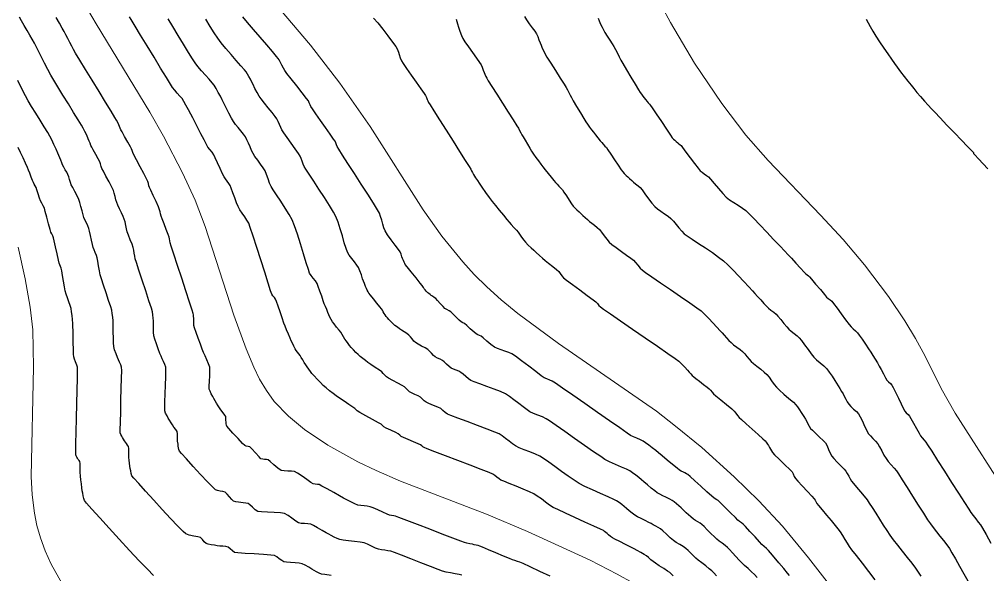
# Model space of a CAD drawing. Extents: x 27 to 849, y 0 to 853.
# Drawn here: x 213.3 to 312.8, y 69.4 to 126.4 of the extents above; entities that cross this region are included whole.
import ezdxf

# ---------------------------------------------------------------- set-up
doc = ezdxf.new("R2010")
doc.units = 0
doc.header["$LTSCALE"] = 2
doc.layers.add('Curva 1 m', color=5, linetype='Continuous')
doc.layers.add('Curva Mestra', color=1, linetype='Continuous')

msp = doc.modelspace()

# ---------------------------------------------------------------- linework, layer by layer
at = {"layer": 'Curva 1 m', "linetype": 'Continuous', "lineweight": -3}
for points, elevation in [([(258.761, 69.312), (258.485, 69.368), (258.074, 69.445), (257.599, 69.537), (257.135, 69.635), (256.755, 69.731), (256.314, 69.887), (255.531, 70.186), (254.547, 70.569), (253.506, 70.977), (252.547, 71.351), (251.812, 71.634), (251.443, 71.767), (251.156, 71.823), (250.817, 71.869), (250.478, 71.916), (250.193, 71.977), (249.881, 72.102), (249.478, 72.295), (249.057, 72.491), (248.693, 72.628), (248.304, 72.7), (247.724, 72.772), (247.089, 72.844), (246.534, 72.911), (246.193, 72.972), (245.926, 73.075), (245.623, 73.222), (245.324, 73.379), (245.068, 73.515), (244.791, 73.672), (244.377, 73.917), (243.914, 74.187), (243.495, 74.419), (243.21, 74.55), (242.926, 74.597), (242.582, 74.613), (242.24, 74.631), (241.96, 74.686), (241.666, 74.862), (241.285, 75.153), (240.883, 75.45), (240.524, 75.646), (240.106, 75.713), (239.462, 75.75), (238.753, 75.775), (238.137, 75.806), (237.774, 75.861), (237.515, 76.029), (237.228, 76.285), (236.964, 76.533), (236.776, 76.676), (236.547, 76.728), (236.269, 76.752), (236.026, 76.775), (235.781, 76.806), (235.502, 76.849), (235.276, 76.921), (235.1, 77.084), (234.863, 77.363), (234.614, 77.649), (234.406, 77.835), (234.185, 77.911), (233.905, 77.96), (233.626, 78.01), (233.406, 78.087), (233.133, 78.344), (232.583, 78.915), (231.873, 79.675), (231.115, 80.496), (230.425, 81.254), (229.916, 81.821), (229.704, 82.072), (229.653, 82.225), (229.62, 82.412), (229.595, 82.577), (229.564, 82.788), (229.527, 83.075), (229.5, 83.328), (229.499, 83.571), (229.502, 83.848), (229.47, 84.078), (229.343, 84.292), (229.15, 84.533), (228.984, 84.748), (228.846, 84.971), (228.694, 85.229), (228.566, 85.457), (228.436, 85.687), (228.294, 85.952), (228.202, 86.192), (228.196, 86.49), (228.211, 87.12), (228.239, 87.952), (228.27, 88.855), (228.296, 89.7), (228.308, 90.355), (228.297, 90.692), (228.214, 90.957), (228.081, 91.258), (227.937, 91.556), (227.821, 91.816), (227.705, 92.111), (227.529, 92.566), (227.336, 93.082), (227.17, 93.56), (227.076, 93.901), (227.042, 94.275), (227.037, 94.728), (227.044, 95.153), (227.042, 95.443), (227.019, 95.741), (226.985, 96.08), (226.939, 96.374), (226.828, 96.737), (226.577, 97.509), (226.241, 98.527), (225.876, 99.631), (225.538, 100.657), (225.281, 101.444), (225.161, 101.829), (225.108, 102.097), (225.061, 102.411), (225.012, 102.725), (224.955, 102.991), (224.837, 103.324), (224.651, 103.789), (224.462, 104.26), (224.334, 104.614), (224.26, 104.914), (224.19, 105.266), (224.118, 105.618), (224.038, 105.915), (223.925, 106.19), (223.748, 106.568), (223.549, 106.978), (223.372, 107.351), (223.257, 107.618), (223.173, 107.901), (223.091, 108.235), (223.008, 108.569), (222.92, 108.849), (222.758, 109.187), (222.476, 109.727), (222.157, 110.323), (221.886, 110.831), (221.747, 111.104), (221.671, 111.326), (221.595, 111.582), (221.517, 111.802), (221.366, 112.086), (221.103, 112.55), (220.84, 113.011), (220.689, 113.287), (220.607, 113.487), (220.521, 113.72), (220.443, 113.922), (220.341, 114.152), (220.175, 114.522), (219.986, 114.925), (219.821, 115.256), (219.647, 115.549), (219.3, 116.116), (218.83, 116.876), (218.292, 117.746), (217.736, 118.645), (217.216, 119.491), (216.784, 120.204), (216.492, 120.701), (216.185, 121.267), (215.828, 121.951), (215.456, 122.679), (215.101, 123.378), (214.796, 123.974), (214.575, 124.394), (214.338, 124.814), (214.055, 125.302), (213.759, 125.809), (213.482, 126.282), (213.258, 126.67)], 37), ([(267.818, 69.211), (266.761, 69.702), (265.782, 70.155), (265.044, 70.496), (264.706, 70.648), (264.469, 70.728), (264.196, 70.811), (263.959, 70.889), (263.652, 71.015), (263.033, 71.276), (262.259, 71.604), (261.49, 71.929), (260.883, 72.184), (260.597, 72.301), (260.418, 72.353), (260.211, 72.404), (260.029, 72.446), (259.845, 72.482), (259.568, 72.535), (259.272, 72.595), (259.026, 72.655), (258.654, 72.792), (257.832, 73.105), (256.713, 73.536), (255.448, 74.025), (254.187, 74.512), (253.081, 74.938), (252.283, 75.243), (251.943, 75.37), (251.745, 75.406), (251.515, 75.436), (251.318, 75.475), (251.079, 75.575), (250.637, 75.775), (250.114, 76.013), (249.634, 76.223), (249.318, 76.343), (249.032, 76.395), (248.692, 76.427), (248.352, 76.461), (248.068, 76.515), (247.755, 76.64), (247.346, 76.837), (246.924, 77.053), (246.568, 77.239), (246.174, 77.456), (245.571, 77.799), (244.917, 78.171), (244.371, 78.476), (244.091, 78.619), (243.893, 78.646), (243.661, 78.656), (243.466, 78.687), (243.24, 78.83), (242.823, 79.128), (242.326, 79.483), (241.865, 79.795), (241.552, 79.968), (241.241, 80.015), (240.86, 80.016), (240.481, 80.02), (240.177, 80.075), (239.844, 80.295), (239.422, 80.653), (239.045, 80.994), (238.845, 81.161), (238.662, 81.194), (238.47, 81.211), (238.277, 81.236), (238.095, 81.284), (237.894, 81.485), (237.526, 81.886), (237.152, 82.291), (236.935, 82.502), (236.78, 82.55), (236.59, 82.581), (236.435, 82.629), (236.201, 82.857), (235.741, 83.346), (235.213, 83.919), (234.775, 84.403), (234.584, 84.621), (234.551, 84.745), (234.53, 84.874), (234.506, 85.044), (234.482, 85.249), (234.483, 85.44), (234.467, 85.624), (234.375, 85.768), (234.192, 86.013), (233.984, 86.288), (233.819, 86.518), (233.684, 86.732), (233.533, 86.986), (233.385, 87.242), (233.262, 87.463), (233.137, 87.685), (232.991, 87.945), (232.859, 88.209), (232.777, 88.443), (232.766, 88.743), (232.79, 89.234), (232.824, 89.8), (232.844, 90.325), (232.824, 90.693), (232.713, 91.046), (232.536, 91.447), (232.344, 91.845), (232.19, 92.191), (232.064, 92.523), (231.87, 93.047), (231.648, 93.658), (231.435, 94.252), (231.272, 94.724), (231.196, 94.971), (231.177, 95.232), (231.179, 95.531), (231.179, 95.742), (231.168, 95.891), (231.151, 96.061), (231.128, 96.208), (231.02, 96.549), (230.752, 97.374), (230.376, 98.522), (229.947, 99.833), (229.517, 101.145), (229.14, 102.298), (228.869, 103.13), (228.757, 103.481), (228.723, 103.666), (228.691, 103.878), (228.654, 104.062), (228.557, 104.329), (228.359, 104.84), (228.127, 105.435), (227.928, 105.951), (227.826, 106.226), (227.777, 106.433), (227.73, 106.671), (227.678, 106.877), (227.553, 107.162), (227.303, 107.703), (227.011, 108.328), (226.761, 108.866), (226.636, 109.148), (226.58, 109.343), (226.526, 109.569), (226.468, 109.763), (226.333, 110.034), (226.043, 110.592), (225.677, 111.292), (225.312, 111.986), (225.028, 112.527), (224.904, 112.77), (224.847, 112.945), (224.789, 113.119), (224.663, 113.351), (224.394, 113.831), (224.079, 114.392), (223.81, 114.87), (223.684, 115.099), (223.622, 115.257), (223.561, 115.416), (223.485, 115.588), (223.364, 115.852), (223.251, 116.083), (223.083, 116.361), (222.684, 117.013), (222.119, 117.935), (221.451, 119.023), (220.745, 120.174), (220.063, 121.285), (219.471, 122.252), (219.033, 122.973), (218.812, 123.343), (218.633, 123.674), (218.434, 124.062), (218.228, 124.469), (218.029, 124.858), (217.853, 125.19), (217.66, 125.533), (217.372, 126.03), (217.031, 126.615)], 36), ([(280.473, 69.253), (280.293, 69.439), (280.128, 69.592), (279.911, 69.739), (279.515, 69.992), (279.056, 70.282), (278.65, 70.541), (278.413, 70.7), (278.199, 70.889), (277.962, 71.115), (277.745, 71.299), (277.513, 71.444), (277.166, 71.641), (276.79, 71.846), (276.474, 72.016), (276.124, 72.196), (275.582, 72.468), (274.99, 72.764), (274.493, 73.017), (274.234, 73.157), (274.049, 73.298), (273.848, 73.471), (273.697, 73.6), (273.574, 73.7), (273.431, 73.812), (273.302, 73.902), (273.011, 74.039), (272.33, 74.348), (271.405, 74.766), (270.38, 75.231), (269.4, 75.681), (268.609, 76.052), (268.152, 76.281), (267.781, 76.52), (267.363, 76.821), (266.93, 77.142), (266.512, 77.44), (266.138, 77.674), (265.708, 77.877), (265.067, 78.148), (264.333, 78.446), (263.627, 78.729), (263.069, 78.956), (262.776, 79.086), (262.579, 79.221), (262.36, 79.396), (262.141, 79.57), (261.943, 79.703), (261.574, 79.855), (260.749, 80.174), (259.623, 80.604), (258.349, 81.088), (257.082, 81.567), (255.975, 81.987), (255.183, 82.289), (254.86, 82.418), (254.747, 82.503), (254.625, 82.613), (254.514, 82.7), (254.275, 82.809), (253.792, 83.016), (253.227, 83.257), (252.746, 83.463), (252.514, 83.569), (252.365, 83.701), (252.217, 83.835), (251.957, 83.965), (251.464, 84.198), (250.973, 84.43), (250.718, 84.559), (250.587, 84.686), (250.458, 84.815), (250.178, 84.976), (249.574, 85.31), (248.862, 85.702), (248.259, 86.035), (247.981, 86.195), (247.862, 86.322), (247.746, 86.452), (247.555, 86.582), (247.147, 86.851), (246.644, 87.182), (246.165, 87.501), (245.831, 87.733), (245.514, 87.975), (245.151, 88.264), (244.795, 88.559), (244.5, 88.819), (244.207, 89.106), (243.867, 89.458), (243.554, 89.795), (243.34, 90.038), (243.182, 90.238), (243.006, 90.477), (242.834, 90.72), (242.692, 90.931), (242.552, 91.161), (242.392, 91.439), (242.243, 91.7), (242.135, 91.876), (241.998, 92.047), (241.835, 92.236), (241.702, 92.409), (241.602, 92.589), (241.468, 92.857), (241.33, 93.145), (241.217, 93.388), (241.089, 93.677), (240.914, 94.086), (240.731, 94.52), (240.583, 94.887), (240.46, 95.222), (240.273, 95.753), (240.057, 96.37), (239.848, 96.967), (239.68, 97.435), (239.589, 97.667), (239.471, 97.84), (239.322, 98.029), (239.206, 98.203), (239.091, 98.54), (238.834, 99.336), (238.481, 100.444), (238.076, 101.716), (237.665, 103.002), (237.29, 104.157), (236.999, 105.031), (236.835, 105.476), (236.657, 105.795), (236.423, 106.151), (236.169, 106.519), (235.931, 106.874), (235.748, 107.191), (235.582, 107.576), (235.391, 108.087), (235.2, 108.622), (235.034, 109.078), (234.919, 109.355), (234.785, 109.567), (234.612, 109.803), (234.436, 110.039), (234.297, 110.249), (234.147, 110.56), (233.908, 111.092), (233.64, 111.696), (233.402, 112.221), (233.255, 112.519), (233.069, 112.773), (232.837, 113.05), (232.647, 113.301), (232.501, 113.564), (232.242, 114.061), (231.919, 114.688), (231.584, 115.342), (231.288, 115.916), (231.083, 116.308), (230.88, 116.687), (230.636, 117.14), (230.383, 117.602), (230.153, 118.007), (229.978, 118.288), (229.763, 118.56), (229.494, 118.864), (229.224, 119.167), (229.005, 119.437), (228.795, 119.766), (228.365, 120.463), (227.778, 121.423), (227.1, 122.539), (226.393, 123.702), (225.722, 124.807), (225.151, 125.746), (224.745, 126.412), (224.567, 126.697)], 34), ([(284.932, 69.254), (284.677, 69.537), (284.447, 69.77), (284.196, 69.978), (283.83, 70.261), (283.424, 70.569), (283.055, 70.851), (282.802, 71.056), (282.564, 71.284), (282.297, 71.559), (282.029, 71.831), (281.786, 72.051), (281.506, 72.245), (281.153, 72.462), (280.796, 72.681), (280.5, 72.882), (280.188, 73.15), (279.799, 73.51), (279.427, 73.856), (279.165, 74.08), (278.953, 74.216), (278.696, 74.36), (278.435, 74.499), (278.211, 74.618), (277.967, 74.74), (277.598, 74.92), (277.182, 75.124), (276.8, 75.32), (276.531, 75.473), (276.263, 75.674), (275.957, 75.93), (275.67, 76.18), (275.458, 76.359), (275.211, 76.559), (274.926, 76.784), (274.667, 76.965), (274.37, 77.105), (273.783, 77.363), (273.019, 77.698), (272.192, 78.068), (271.415, 78.432), (270.805, 78.749), (270.306, 79.061), (269.688, 79.485), (269.008, 79.97), (268.32, 80.467), (267.682, 80.927), (267.149, 81.299), (266.777, 81.533), (266.316, 81.751), (265.752, 81.978), (265.166, 82.203), (264.64, 82.412), (264.255, 82.593), (263.945, 82.8), (263.601, 83.068), (263.245, 83.357), (262.901, 83.623), (262.589, 83.827), (262.154, 84.016), (261.361, 84.325), (260.36, 84.701), (259.301, 85.095), (258.334, 85.453), (257.609, 85.726), (257.276, 85.862), (257.051, 86.034), (256.808, 86.253), (256.584, 86.428), (256.29, 86.566), (255.825, 86.758), (255.365, 86.947), (255.084, 87.08), (254.891, 87.241), (254.684, 87.446), (254.492, 87.611), (254.265, 87.729), (253.923, 87.884), (253.584, 88.038), (253.367, 88.154), (253.197, 88.31), (253.016, 88.507), (252.848, 88.667), (252.61, 88.808), (252.169, 89.049), (251.662, 89.322), (251.224, 89.562), (250.99, 89.702), (250.835, 89.859), (250.672, 90.055), (250.52, 90.216), (250.275, 90.388), (249.853, 90.665), (249.405, 90.957), (249.084, 91.177), (248.846, 91.358), (248.574, 91.575), (248.307, 91.796), (248.085, 91.991), (247.865, 92.206), (247.611, 92.47), (247.376, 92.723), (247.215, 92.905), (247.053, 93.113), (246.877, 93.358), (246.729, 93.575), (246.595, 93.801), (246.449, 94.061), (246.311, 94.284), (246.14, 94.501), (245.876, 94.815), (245.614, 95.13), (245.447, 95.348), (245.32, 95.576), (245.192, 95.845), (245.083, 96.083), (244.987, 96.3), (244.855, 96.606), (244.718, 96.932), (244.607, 97.207), (244.5, 97.511), (244.34, 97.983), (244.16, 98.512), (243.99, 98.986), (243.862, 99.292), (243.696, 99.546), (243.476, 99.828), (243.258, 100.109), (243.094, 100.364), (242.97, 100.713), (242.753, 101.411), (242.473, 102.336), (242.159, 103.362), (241.841, 104.367), (241.55, 105.228), (241.316, 105.819), (241.011, 106.382), (240.595, 107.048), (240.135, 107.744), (239.696, 108.392), (239.343, 108.919), (239.142, 109.248), (238.988, 109.618), (238.835, 110.062), (238.68, 110.504), (238.521, 110.871), (238.333, 111.172), (238.061, 111.552), (237.76, 111.96), (237.48, 112.346), (237.277, 112.659), (237.126, 112.961), (236.97, 113.323), (236.811, 113.704), (236.652, 114.064), (236.495, 114.362), (236.297, 114.645), (236.037, 114.968), (235.755, 115.306), (235.489, 115.633), (235.278, 115.925), (235.068, 116.291), (234.804, 116.795), (234.529, 117.342), (234.282, 117.835), (234.105, 118.181), (233.921, 118.529), (233.707, 118.933), (233.484, 119.333), (233.277, 119.665), (233.076, 119.919), (232.762, 120.282), (232.383, 120.71), (231.986, 121.162), (231.619, 121.594), (231.33, 121.964), (231.063, 122.369), (230.648, 123.038), (230.138, 123.877), (229.585, 124.794), (229.043, 125.699), (228.563, 126.497)], 33), ([(292.44, 69.273), (292.237, 69.513), (291.847, 69.982), (291.364, 70.565), (290.88, 71.148), (290.489, 71.617), (290.282, 71.857), (290.072, 72.054), (289.825, 72.272), (289.612, 72.467), (289.359, 72.737), (288.898, 73.237), (288.371, 73.812), (287.919, 74.302), (287.682, 74.55), (287.511, 74.69), (287.308, 74.841), (287.134, 74.979), (286.879, 75.224), (286.389, 75.707), (285.823, 76.267), (285.341, 76.741), (285.102, 76.969), (284.968, 77.06), (284.809, 77.156), (284.673, 77.246), (284.444, 77.448), (283.951, 77.891), (283.327, 78.453), (282.707, 79.013), (282.221, 79.45), (282.004, 79.641), (281.847, 79.735), (281.686, 79.821), (281.533, 79.895), (281.314, 80.001), (281.126, 80.106), (280.889, 80.293), (280.43, 80.674), (279.874, 81.138), (279.348, 81.576), (278.979, 81.878), (278.686, 82.112), (278.335, 82.391), (277.973, 82.674), (277.645, 82.92), (277.397, 83.089), (277.106, 83.237), (276.755, 83.389), (276.403, 83.539), (276.109, 83.683), (275.754, 83.92), (274.985, 84.448), (273.923, 85.184), (272.686, 86.044), (271.393, 86.944), (270.164, 87.799), (269.119, 88.524), (268.376, 89.037), (268.054, 89.253), (267.789, 89.369), (267.478, 89.487), (267.214, 89.606), (266.925, 89.813), (266.354, 90.245), (265.633, 90.794), (264.893, 91.353), (264.265, 91.815), (263.88, 92.074), (263.567, 92.214), (263.185, 92.349), (262.782, 92.481), (262.408, 92.614), (262.11, 92.752), (261.739, 93.018), (261.311, 93.378), (260.937, 93.708), (260.726, 93.883), (260.569, 93.956), (260.382, 94.027), (260.226, 94.101), (260.003, 94.291), (259.623, 94.638), (259.248, 94.982), (259.041, 95.163), (258.853, 95.252), (258.666, 95.344), (258.487, 95.515), (258.17, 95.839), (257.841, 96.172), (257.629, 96.371), (257.434, 96.485), (257.202, 96.6), (257.009, 96.716), (256.817, 96.911), (256.527, 97.236), (256.243, 97.557), (256.068, 97.744), (255.913, 97.856), (255.728, 97.973), (255.589, 98.064), (255.48, 98.148), (255.359, 98.246), (255.256, 98.335), (255.095, 98.499), (254.966, 98.64), (254.883, 98.75), (254.804, 98.863), (254.735, 98.982), (254.665, 99.1), (254.475, 99.335), (254.051, 99.856), (253.548, 100.472), (253.124, 100.992), (252.935, 101.228), (252.872, 101.349), (252.814, 101.473), (252.74, 101.643), (252.656, 101.848), (252.594, 102.035), (252.503, 102.308), (252.407, 102.543), (252.235, 102.789), (251.893, 103.243), (251.484, 103.788), (251.11, 104.308), (250.872, 104.687), (250.744, 105.005), (250.627, 105.389), (250.515, 105.797), (250.402, 106.184), (250.279, 106.505), (250.076, 106.856), (249.651, 107.539), (249.071, 108.456), (248.4, 109.508), (247.702, 110.598), (247.041, 111.626), (246.483, 112.495), (246.091, 113.107), (245.931, 113.363), (245.863, 113.535), (245.794, 113.734), (245.724, 113.904), (245.568, 114.138), (245.214, 114.647), (244.741, 115.323), (244.227, 116.055), (243.753, 116.732), (243.396, 117.243), (243.236, 117.48), (243.151, 117.659), (243.063, 117.869), (242.976, 118.047), (242.774, 118.315), (242.333, 118.878), (241.772, 119.592), (241.207, 120.31), (240.757, 120.886), (240.541, 121.173), (240.401, 121.422), (240.256, 121.713), (240.15, 121.925), (240.065, 122.085), (239.967, 122.266), (239.874, 122.42), (239.695, 122.634), (239.276, 123.126), (238.691, 123.808), (238.019, 124.593), (237.335, 125.394), (236.716, 126.123), (236.239, 126.693)], 31), ([(249.668, 126.551), (250.1, 126.066), (250.616, 125.429), (251.143, 124.742), (251.614, 124.11), (251.957, 123.636), (252.103, 123.425), (252.167, 123.24), (252.221, 123.05), (252.293, 122.827), (252.413, 122.477), (252.538, 122.175), (252.709, 121.913), (253.072, 121.388), (253.548, 120.707), (254.06, 119.979), (254.529, 119.313), (254.878, 118.817), (255.026, 118.599), (255.112, 118.394), (255.183, 118.204), (255.248, 118.053), (255.319, 117.904), (255.478, 117.652), (255.879, 117.019), (256.453, 116.113), (257.132, 115.043), (257.847, 113.918), (258.526, 112.847), (259.103, 111.939), (259.506, 111.303), (259.667, 111.046), (259.758, 110.873), (259.847, 110.7), (259.967, 110.492), (260.164, 110.159), (260.345, 109.867), (260.519, 109.614), (260.824, 109.179), (261.197, 108.656), (261.571, 108.139), (261.881, 107.723), (262.201, 107.314), (262.604, 106.813), (263.019, 106.304), (263.378, 105.87), (263.61, 105.594), (263.837, 105.344), (264.11, 105.053), (264.369, 104.776), (264.552, 104.566), (264.685, 104.376), (264.83, 104.148), (264.976, 103.92), (265.112, 103.733), (265.306, 103.523), (265.588, 103.242), (265.892, 102.95), (266.15, 102.705), (266.409, 102.466), (266.728, 102.178), (267.053, 101.888), (267.335, 101.644), (267.665, 101.372), (268.091, 101.033), (268.484, 100.716), (268.718, 100.512), (268.879, 100.31), (269.049, 100.066), (269.212, 99.866), (269.502, 99.64), (270.114, 99.187), (270.885, 98.623), (271.655, 98.06), (272.262, 97.614), (272.545, 97.399), (272.694, 97.235), (272.854, 97.039), (273.003, 96.878), (273.305, 96.663), (274.039, 96.157), (275.083, 95.439), (276.315, 94.593), (277.615, 93.701), (278.861, 92.844), (279.931, 92.105), (280.704, 91.566), (281.059, 91.309), (281.343, 91.038), (281.67, 90.695), (281.962, 90.378), (282.139, 90.184), (282.285, 90.021), (282.45, 89.836), (282.602, 89.68), (282.805, 89.519), (283.179, 89.237), (283.609, 88.914), (283.982, 88.631), (284.184, 88.47), (284.326, 88.309), (284.479, 88.116), (284.62, 87.953), (284.878, 87.736), (285.387, 87.32), (285.983, 86.836), (286.498, 86.414), (286.766, 86.181), (286.929, 85.977), (287.101, 85.731), (287.261, 85.525), (287.502, 85.3), (287.995, 84.859), (288.612, 84.312), (289.225, 83.768), (289.707, 83.337), (289.931, 83.129), (290.052, 82.967), (290.178, 82.774), (290.269, 82.629), (290.381, 82.45), (290.489, 82.27), (290.583, 82.086), (290.686, 81.909), (290.911, 81.684), (291.396, 81.217), (291.971, 80.663), (292.468, 80.178), (292.718, 79.919), (292.83, 79.711), (292.94, 79.46), (293.05, 79.249), (293.285, 78.982), (293.752, 78.482), (294.294, 77.906), (294.755, 77.415), (294.98, 77.166), (295.074, 77.008), (295.172, 76.82), (295.264, 76.661), (295.431, 76.457), (295.787, 76.037), (296.249, 75.495), (296.732, 74.924), (297.151, 74.42), (297.422, 74.077), (297.641, 73.757), (297.882, 73.375), (298.129, 72.973), (298.368, 72.59), (298.582, 72.266), (298.835, 71.929), (299.298, 71.328), (299.9, 70.554), (300.57, 69.695), (301.235, 68.841)], 29), ([(258.156, 126.452), (258.226, 126.21), (258.296, 125.994), (258.414, 125.634), (258.559, 125.207), (258.715, 124.79), (258.861, 124.459), (259.07, 124.123), (259.422, 123.614), (259.839, 123.029), (260.246, 122.464), (260.567, 122.015), (260.727, 121.778), (260.84, 121.52), (260.952, 121.22), (261.04, 120.987), (261.123, 120.794), (261.221, 120.576), (261.313, 120.388), (261.473, 120.13), (261.843, 119.545), (262.354, 118.74), (262.936, 117.826), (263.519, 116.91), (264.033, 116.102), (264.408, 115.511), (264.574, 115.244), (264.691, 115.025), (264.818, 114.772), (264.933, 114.552), (265.049, 114.35), (265.246, 114.011), (265.486, 113.606), (265.727, 113.207), (265.93, 112.885), (266.128, 112.592), (266.366, 112.253), (266.62, 111.899), (266.866, 111.563), (267.082, 111.277), (267.322, 110.97), (267.624, 110.595), (267.936, 110.213), (268.205, 109.887), (268.379, 109.68), (268.542, 109.502), (268.736, 109.298), (268.928, 109.093), (269.085, 108.91), (269.25, 108.674), (269.5, 108.293), (269.781, 107.863), (270.034, 107.481), (270.205, 107.243), (270.375, 107.056), (270.584, 106.849), (270.799, 106.646), (270.984, 106.472), (271.178, 106.293), (271.417, 106.077), (271.661, 105.859), (271.872, 105.676), (272.102, 105.492), (272.389, 105.27), (272.678, 105.039), (272.91, 104.828), (273.125, 104.561), (273.382, 104.199), (273.649, 103.829), (273.897, 103.536), (274.17, 103.312), (274.621, 102.978), (275.161, 102.591), (275.697, 102.209), (276.14, 101.888), (276.397, 101.685), (276.616, 101.452), (276.854, 101.162), (277.093, 100.874), (277.314, 100.643), (277.626, 100.416), (278.285, 99.963), (279.18, 99.356), (280.201, 98.664), (281.239, 97.959), (282.184, 97.311), (282.926, 96.79), (283.355, 96.466), (283.716, 96.132), (284.14, 95.704), (284.578, 95.24), (284.985, 94.799), (285.313, 94.438), (285.516, 94.216), (285.728, 93.981), (285.972, 93.705), (286.219, 93.433), (286.441, 93.21), (286.703, 92.999), (287.038, 92.756), (287.371, 92.513), (287.628, 92.302), (287.838, 92.072), (288.066, 91.787), (288.293, 91.502), (288.5, 91.269), (288.737, 91.064), (289.09, 90.783), (289.487, 90.471), (289.852, 90.175), (290.11, 89.94), (290.35, 89.648), (290.607, 89.286), (290.862, 88.924), (291.099, 88.628), (291.4, 88.341), (291.87, 87.926), (292.39, 87.475), (292.841, 87.079), (293.101, 86.831), (293.278, 86.599), (293.473, 86.311), (293.651, 86.032), (293.778, 85.831), (293.922, 85.603), (294.082, 85.341), (294.218, 85.113), (294.339, 84.879), (294.476, 84.612), (294.611, 84.39), (294.798, 84.199), (295.138, 83.882), (295.537, 83.51), (295.901, 83.158), (296.135, 82.898), (296.305, 82.6), (296.47, 82.231), (296.634, 81.86), (296.8, 81.559), (297.019, 81.295), (297.354, 80.94), (297.724, 80.56), (298.049, 80.223), (298.247, 79.996), (298.388, 79.769), (298.534, 79.493), (298.679, 79.216), (298.816, 78.986), (299.013, 78.739), (299.347, 78.35), (299.744, 77.891), (300.13, 77.433), (300.434, 77.048), (300.653, 76.726), (300.953, 76.257), (301.307, 75.69), (301.69, 75.074), (302.076, 74.458), (302.44, 73.892), (302.755, 73.425), (303.1, 72.958), (303.54, 72.39), (304.033, 71.766), (304.537, 71.132), (305.009, 70.534), (305.406, 70.018), (305.686, 69.628), (305.941, 69.217)], 28), ([(265.184, 126.744), (265.399, 126.39), (265.69, 125.98), (265.997, 125.567), (266.262, 125.207), (266.427, 124.956), (266.554, 124.679), (266.684, 124.342), (266.803, 124.015), (266.897, 123.77), (267.021, 123.481), (267.168, 123.153), (267.307, 122.871), (267.501, 122.556), (267.892, 121.94), (268.383, 121.172), (268.876, 120.4), (269.275, 119.774), (269.481, 119.442), (269.609, 119.204), (269.752, 118.924), (269.893, 118.642), (270.02, 118.403), (270.215, 118.067), (270.556, 117.49), (270.949, 116.832), (271.3, 116.25), (271.515, 115.903), (271.686, 115.651), (271.891, 115.362), (272.1, 115.075), (272.283, 114.831), (272.491, 114.567), (272.75, 114.247), (272.991, 113.953), (273.148, 113.767), (273.298, 113.604), (273.472, 113.42), (273.618, 113.253), (273.774, 113.028), (274.078, 112.573), (274.455, 112.004), (274.834, 111.435), (275.139, 110.98), (275.299, 110.753), (275.457, 110.583), (275.648, 110.399), (275.818, 110.239), (275.998, 110.073), (276.216, 109.878), (276.41, 109.708), (276.624, 109.538), (276.885, 109.334), (277.102, 109.143), (277.282, 108.913), (277.582, 108.498), (277.941, 108.004), (278.295, 107.538), (278.583, 107.205), (278.867, 106.965), (279.222, 106.712), (279.601, 106.456), (279.958, 106.206), (280.25, 105.971), (280.508, 105.701), (280.79, 105.366), (281.079, 105.01), (281.362, 104.676), (281.624, 104.409), (281.927, 104.182), (282.437, 103.837), (283.085, 103.412), (283.799, 102.943), (284.512, 102.464), (285.153, 102.012), (285.652, 101.624), (286.109, 101.205), (286.642, 100.673), (287.206, 100.084), (287.758, 99.492), (288.252, 98.952), (288.645, 98.519), (288.893, 98.249), (289.162, 97.956), (289.487, 97.597), (289.816, 97.233), (290.098, 96.926), (290.281, 96.739), (290.53, 96.543), (290.825, 96.332), (291.072, 96.134), (291.256, 95.928), (291.539, 95.585), (291.861, 95.19), (292.162, 94.828), (292.38, 94.585), (292.623, 94.375), (292.92, 94.145), (293.216, 93.913), (293.454, 93.699), (293.675, 93.426), (293.993, 92.992), (294.349, 92.498), (294.683, 92.044), (294.937, 91.73), (295.237, 91.446), (295.608, 91.134), (295.977, 90.821), (296.272, 90.532), (296.536, 90.187), (296.828, 89.754), (297.096, 89.336), (297.288, 89.032), (297.444, 88.785), (297.624, 88.495), (297.8, 88.204), (297.947, 87.955), (298.081, 87.702), (298.23, 87.404), (298.385, 87.11), (298.537, 86.871), (298.748, 86.649), (299.036, 86.39), (299.329, 86.123), (299.553, 85.877), (299.721, 85.581), (299.938, 85.128), (300.17, 84.621), (300.386, 84.166), (300.55, 83.868), (300.759, 83.618), (301.029, 83.346), (301.301, 83.074), (301.515, 82.826), (301.706, 82.513), (301.929, 82.093), (302.158, 81.66), (302.368, 81.311), (302.606, 81.005), (302.903, 80.662), (303.202, 80.321), (303.447, 80.019), (303.652, 79.711), (304.033, 79.116), (304.535, 78.325), (305.103, 77.428), (305.681, 76.515), (306.214, 75.677), (306.648, 75.003), (306.927, 74.585), (307.21, 74.205), (307.547, 73.776), (307.912, 73.323), (308.274, 72.869), (308.607, 72.438), (308.882, 72.053), (309.148, 71.621), (309.514, 70.986), (309.936, 70.235), (310.37, 69.454), (310.774, 68.728)], 27), ([(272.754, 126.553), (272.874, 126.273), (273.017, 125.948), (273.165, 125.626), (273.301, 125.355), (273.458, 125.093), (273.696, 124.722), (273.964, 124.311), (274.212, 123.927), (274.388, 123.64), (274.559, 123.323), (274.749, 122.949), (274.938, 122.574), (275.106, 122.255), (275.317, 121.892), (275.692, 121.262), (276.143, 120.507), (276.585, 119.77), (276.933, 119.194), (277.1, 118.922), (277.219, 118.748), (277.358, 118.554), (277.484, 118.386), (277.63, 118.201), (277.801, 117.992), (277.916, 117.853), (278.035, 117.726), (278.152, 117.596), (278.333, 117.329), (278.744, 116.717), (279.27, 115.93), (279.797, 115.144), (280.209, 114.531), (280.392, 114.263), (280.519, 114.132), (280.652, 114.006), (280.796, 113.874), (280.948, 113.741), (281.055, 113.656), (281.185, 113.554), (281.294, 113.458), (281.455, 113.25), (281.799, 112.793), (282.239, 112.206), (282.688, 111.611), (283.06, 111.127), (283.269, 110.875), (283.453, 110.723), (283.683, 110.564), (283.914, 110.406), (284.102, 110.258), (284.324, 110.011), (284.695, 109.568), (285.139, 109.04), (285.578, 108.538), (285.935, 108.174), (286.282, 107.905), (286.71, 107.62), (287.165, 107.33), (287.596, 107.047), (287.948, 106.782), (288.255, 106.49), (288.762, 105.976), (289.401, 105.313), (290.107, 104.573), (290.814, 103.828), (291.454, 103.15), (291.961, 102.611), (292.27, 102.282), (292.645, 101.877), (293.109, 101.37), (293.571, 100.863), (293.939, 100.461), (294.121, 100.269), (294.245, 100.171), (294.393, 100.065), (294.516, 99.966), (294.722, 99.729), (295.134, 99.237), (295.617, 98.658), (296.038, 98.157), (296.261, 97.901), (296.43, 97.758), (296.631, 97.603), (296.797, 97.458), (296.977, 97.23), (297.331, 96.757), (297.773, 96.161), (298.219, 95.562), (298.581, 95.079), (298.775, 94.833), (298.985, 94.64), (299.236, 94.43), (299.442, 94.234), (299.62, 93.994), (299.916, 93.561), (300.26, 93.049), (300.578, 92.569), (300.797, 92.234), (301.006, 91.904), (301.245, 91.517), (301.48, 91.13), (301.675, 90.798), (301.875, 90.433), (302.109, 89.989), (302.323, 89.588), (302.463, 89.353), (302.62, 89.191), (302.815, 89.018), (302.971, 88.855), (303.1, 88.615), (303.34, 88.128), (303.637, 87.518), (303.933, 86.907), (304.172, 86.419), (304.3, 86.178), (304.448, 86.008), (304.632, 85.825), (304.783, 85.657), (304.931, 85.406), (305.194, 84.933), (305.496, 84.383), (305.763, 83.902), (305.919, 83.636), (306.086, 83.427), (306.288, 83.197), (306.459, 82.99), (306.645, 82.705), (307.07, 82.043), (307.667, 81.109), (308.368, 80.009), (309.107, 78.849), (309.817, 77.737), (310.431, 76.778), (310.881, 76.078), (311.1, 75.744), (311.323, 75.449), (311.592, 75.113), (311.859, 74.776), (312.077, 74.478), (312.277, 74.143), (312.661, 73.476), (313.164, 72.589)], 26), ([(289.117, 69.076), (288.852, 69.377), (288.55, 69.667), (288.185, 69.991), (287.819, 70.313), (287.512, 70.598), (287.256, 70.867), (286.933, 71.222), (286.593, 71.6), (286.286, 71.934), (286.064, 72.16), (285.817, 72.365), (285.519, 72.591), (285.218, 72.816), (284.968, 73.017), (284.723, 73.25), (284.372, 73.599), (283.991, 73.982), (283.657, 74.313), (283.444, 74.51), (283.251, 74.645), (283.017, 74.788), (282.782, 74.932), (282.586, 75.064), (282.311, 75.303), (281.834, 75.735), (281.295, 76.227), (280.832, 76.646), (280.584, 76.861), (280.388, 76.983), (280.154, 77.11), (279.948, 77.219), (279.74, 77.321), (279.429, 77.47), (279.097, 77.636), (278.828, 77.789), (278.584, 77.974), (278.231, 78.265), (277.84, 78.596), (277.479, 78.903), (277.218, 79.119), (276.949, 79.336), (276.635, 79.589), (276.316, 79.833), (276.032, 80.027), (275.697, 80.193), (275.167, 80.426), (274.548, 80.695), (273.943, 80.969), (273.457, 81.216), (273.027, 81.493), (272.297, 81.993), (271.37, 82.64), (270.35, 83.357), (269.341, 84.068), (268.446, 84.695), (267.77, 85.162), (267.416, 85.393), (267.033, 85.568), (266.573, 85.744), (266.114, 85.921), (265.735, 86.099), (265.454, 86.292), (265.06, 86.597), (264.597, 86.966), (264.11, 87.348), (263.641, 87.692), (263.235, 87.95), (262.743, 88.175), (262.064, 88.438), (261.308, 88.71), (260.587, 88.965), (260.011, 89.173), (259.693, 89.307), (259.437, 89.493), (259.152, 89.742), (258.878, 89.985), (258.655, 90.156), (258.429, 90.265), (258.154, 90.371), (257.879, 90.478), (257.655, 90.59), (257.44, 90.763), (257.189, 91.001), (256.948, 91.232), (256.767, 91.387), (256.531, 91.507), (256.25, 91.626), (256.017, 91.749), (255.852, 91.898), (255.647, 92.116), (255.432, 92.343), (255.238, 92.519), (254.978, 92.676), (254.613, 92.865), (254.252, 93.054), (254, 93.209), (253.828, 93.376), (253.644, 93.591), (253.462, 93.807), (253.294, 93.98), (253.081, 94.137), (252.805, 94.317), (252.534, 94.488), (252.336, 94.62), (252.119, 94.788), (251.876, 94.985), (251.671, 95.163), (251.468, 95.364), (251.246, 95.598), (251.091, 95.773), (250.983, 95.911), (250.866, 96.074), (250.767, 96.219), (250.678, 96.37), (250.58, 96.543), (250.488, 96.692), (250.329, 96.892), (250.018, 97.271), (249.657, 97.708), (249.348, 98.087), (249.191, 98.288), (249.107, 98.44), (249.021, 98.62), (248.948, 98.778), (248.857, 98.987), (248.735, 99.273), (248.631, 99.528), (248.546, 99.781), (248.421, 100.169), (248.277, 100.583), (248.135, 100.918), (247.968, 101.173), (247.719, 101.499), (247.438, 101.858), (247.176, 102.213), (246.983, 102.526), (246.844, 102.893), (246.667, 103.472), (246.464, 104.175), (246.244, 104.916), (246.019, 105.608), (245.798, 106.162), (245.539, 106.635), (245.126, 107.313), (244.613, 108.119), (244.057, 108.974), (243.515, 109.799), (243.044, 110.515), (242.699, 111.044), (242.537, 111.306), (242.434, 111.553), (242.332, 111.848), (242.228, 112.143), (242.122, 112.388), (241.946, 112.661), (241.612, 113.139), (241.197, 113.722), (240.782, 114.306), (240.442, 114.79), (240.257, 115.069), (240.13, 115.328), (239.999, 115.639), (239.866, 115.949), (239.736, 116.205), (239.558, 116.45), (239.24, 116.854), (238.849, 117.341), (238.453, 117.836), (238.117, 118.264), (237.909, 118.549), (237.705, 118.906), (237.481, 119.343), (237.276, 119.759), (237.127, 120.053), (237.005, 120.285), (236.862, 120.555), (236.714, 120.821), (236.575, 121.042), (236.394, 121.263), (236.037, 121.674), (235.562, 122.215), (235.028, 122.827), (234.494, 123.45), (234.016, 124.024), (233.655, 124.491), (233.288, 125.04), (232.871, 125.719), (232.441, 126.446)], 32), ([(300.336, 126.45), (300.737, 125.707), (301, 125.237), (301.32, 124.72), (301.711, 124.121), (302.135, 123.49), (302.557, 122.877), (302.937, 122.331), (303.241, 121.904), (303.53, 121.508), (303.873, 121.048), (304.242, 120.563), (304.608, 120.088), (304.942, 119.661), (305.216, 119.321), (305.538, 118.937), (305.919, 118.497), (306.322, 118.041), (306.711, 117.608), (307.048, 117.237), (307.378, 116.888), (307.934, 116.305), (308.635, 115.575), (309.396, 114.784), (310.134, 114.019), (310.765, 113.365), (311.204, 112.909), (311.37, 112.737), (311.37, 112.667), (311.517, 112.508), (311.885, 112.112), (312.364, 111.594), (312.846, 111.07)], 24), ([(245.322, 69.284), (244.649, 69.374), (244.318, 69.429), (244.074, 69.528), (243.803, 69.665), (243.568, 69.791), (243.341, 69.926), (243.007, 70.132), (242.644, 70.34), (242.329, 70.48), (242.026, 70.535), (241.598, 70.571), (241.134, 70.601), (240.723, 70.635), (240.454, 70.684), (240.226, 70.814), (239.976, 71.006), (239.726, 71.198), (239.497, 71.325), (239.108, 71.377), (238.348, 71.433), (237.406, 71.492), (236.469, 71.549), (235.729, 71.602), (235.372, 71.647), (235.154, 71.804), (234.924, 72.028), (234.707, 72.19), (234.487, 72.243), (234.18, 72.279), (233.855, 72.307), (233.582, 72.338), (233.306, 72.379), (232.977, 72.428), (232.669, 72.487), (232.457, 72.557), (232.264, 72.737), (232.068, 72.983), (231.876, 73.167), (231.612, 73.243), (231.184, 73.321), (230.728, 73.417), (230.376, 73.546), (230.1, 73.798), (229.549, 74.361), (228.806, 75.145), (227.951, 76.063), (227.065, 77.024), (226.228, 77.939), (225.522, 78.72), (225.027, 79.277), (224.823, 79.522), (224.748, 79.752), (224.697, 80.033), (224.66, 80.281), (224.627, 80.501), (224.585, 80.808), (224.545, 81.134), (224.517, 81.407), (224.507, 81.69), (224.503, 82.032), (224.496, 82.342), (224.473, 82.532), (224.386, 82.68), (224.258, 82.838), (224.149, 82.979), (224.057, 83.127), (223.956, 83.299), (223.87, 83.451), (223.784, 83.605), (223.689, 83.781), (223.628, 83.941), (223.627, 84.262), (223.643, 85.025), (223.67, 86.083), (223.702, 87.29), (223.734, 88.501), (223.76, 89.568), (223.773, 90.347), (223.769, 90.691), (223.687, 90.933), (223.56, 91.203), (223.452, 91.441), (223.351, 91.689), (223.201, 92.068), (223.051, 92.481), (222.955, 92.831), (222.925, 93.182), (222.914, 93.702), (222.912, 94.278), (222.912, 94.796), (222.904, 95.143), (222.881, 95.468), (222.847, 95.845), (222.804, 96.221), (222.75, 96.541), (222.643, 96.905), (222.434, 97.544), (222.171, 98.324), (221.906, 99.112), (221.687, 99.775), (221.565, 100.177), (221.48, 100.601), (221.398, 101.109), (221.322, 101.587), (221.255, 101.92), (221.169, 102.173), (221.051, 102.462), (220.932, 102.751), (220.841, 103.002), (220.771, 103.288), (220.678, 103.726), (220.575, 104.216), (220.477, 104.659), (220.399, 104.954), (220.288, 105.219), (220.141, 105.522), (219.992, 105.824), (219.878, 106.089), (219.797, 106.361), (219.698, 106.753), (219.588, 107.194), (219.477, 107.612), (219.372, 107.935), (219.197, 108.308), (218.963, 108.742), (218.738, 109.148), (218.59, 109.438), (218.505, 109.678), (218.42, 109.963), (218.333, 110.247), (218.246, 110.485), (218.126, 110.718), (217.969, 110.988), (217.812, 111.254), (217.694, 111.475), (217.602, 111.692), (217.505, 111.95), (217.41, 112.208), (217.324, 112.428), (217.213, 112.683), (217.03, 113.091), (216.809, 113.573), (216.585, 114.046), (216.392, 114.428), (216.17, 114.808), (215.817, 115.38), (215.387, 116.067), (214.934, 116.794), (214.511, 117.483), (214.173, 118.058), (213.898, 118.563), (213.52, 119.282), (213.077, 120.137)], 38), ([(227.033, 69.286), (226.415, 69.913), (225.571, 70.799), (224.58, 71.857), (223.521, 73.001), (222.472, 74.143), (221.511, 75.198), (220.717, 76.079), (220.168, 76.7), (219.943, 76.973), (219.864, 77.192), (219.806, 77.465), (219.762, 77.745), (219.725, 77.984), (219.681, 78.278), (219.625, 78.688), (219.572, 79.122), (219.535, 79.486), (219.515, 79.881), (219.5, 80.365), (219.489, 80.784), (219.476, 80.986), (219.4, 81.099), (219.314, 81.209), (219.243, 81.327), (219.175, 81.446), (219.108, 81.567), (219.053, 81.691), (219.057, 82.011), (219.074, 82.837), (219.101, 84.026), (219.133, 85.433), (219.167, 86.913), (219.199, 88.324), (219.224, 89.519), (219.24, 90.356), (219.242, 90.691), (219.17, 90.879), (219.083, 91.065), (219.009, 91.248), (218.906, 91.518), (218.835, 91.76), (218.82, 92.02), (218.809, 92.534), (218.8, 93.187), (218.791, 93.865), (218.78, 94.456), (218.766, 94.844), (218.743, 95.182), (218.71, 95.575), (218.67, 95.985), (218.62, 96.374), (218.562, 96.707), (218.472, 97.035), (218.343, 97.415), (218.201, 97.812), (218.068, 98.193), (217.969, 98.525), (217.883, 98.942), (217.782, 99.514), (217.684, 100.109), (217.603, 100.598), (217.556, 100.849), (217.494, 101.023), (217.414, 101.218), (217.349, 101.39), (217.276, 101.702), (217.137, 102.325), (216.977, 103.051), (216.836, 103.675), (216.759, 103.992), (216.68, 104.174), (216.579, 104.378), (216.498, 104.56), (216.414, 104.855), (216.26, 105.433), (216.081, 106.109), (215.921, 106.699), (215.825, 107.021), (215.706, 107.262), (215.556, 107.532), (215.434, 107.773), (215.334, 108.059), (215.194, 108.497), (215.059, 108.921), (214.974, 109.168), (214.89, 109.328), (214.785, 109.505), (214.698, 109.663), (214.614, 109.872), (214.481, 110.225), (214.333, 110.614), (214.205, 110.934), (214.082, 111.213), (213.879, 111.663), (213.631, 112.206), (213.372, 112.762), (213.138, 113.253)], 39)]:
    msp.add_lwpolyline(points, dxfattribs=dict(at, elevation=elevation))
at = {"layer": 'Curva Mestra', "lineweight": 0}
for points, elevation in [([(276.326, 68.519), (274.737, 69.415), (271.937, 70.84), (265.5, 73.814), (261.297, 75.58), (252.443, 78.973), (249.943, 80.059), (248.068, 80.964), (244.971, 82.688), (242.579, 84.289), (240.915, 85.647), (239.464, 87.17), (238.654, 88.287), (237.958, 89.469), (237.351, 90.693), (236.559, 92.566), (235.317, 96.041), (232.353, 105.133), (231.318, 107.838), (230.015, 110.677), (228.06, 114.436), (226.68, 116.91), (221.132, 125.986), (218.937, 129.779)], 35), ([(314.053, 41.94), (312.084, 45.268), (307.899, 51.94), (302.552, 60.224), (299.295, 64.778), (294.41, 71.107), (291.712, 74.336), (289.3, 76.94), (286.76, 79.427), (283.423, 82.422), (280.739, 84.637), (278.762, 86.151), (268.693, 93.112), (264.526, 96.197), (262.797, 97.611), (261.316, 98.938), (260.019, 100.223), (258.842, 101.507), (256.68, 104.168), (254.761, 106.848), (249.325, 115.421), (246.216, 119.89), (243.172, 123.797), (238.305, 129.544)], 30), ([(315.272, 76.903), (309.471, 85.961), (308.05, 88.487), (306.388, 91.834), (305.404, 93.641), (304.306, 95.435), (302.613, 97.936), (300.141, 101.217), (297.96, 103.798), (295.647, 106.315), (290.245, 111.94), (287.954, 114.544), (285.486, 117.773), (282.685, 121.94), (280.193, 126.107), (279.295, 127.838)], 25), ([(217.629, 68.491), (216.513, 70.451), (215.916, 71.81), (215.435, 73.135), (215.063, 74.424), (214.791, 75.688), (214.553, 77.565), (214.479, 79.44), (214.714, 90.69), (214.629, 94.544), (214.373, 96.873), (213.857, 99.778), (213.119, 103.03)], 40)]:
    msp.add_lwpolyline(points, dxfattribs=dict(at, elevation=elevation)).dxf.unprotected_set("ltscale", 0)

doc.saveas('drawing.dxf')
